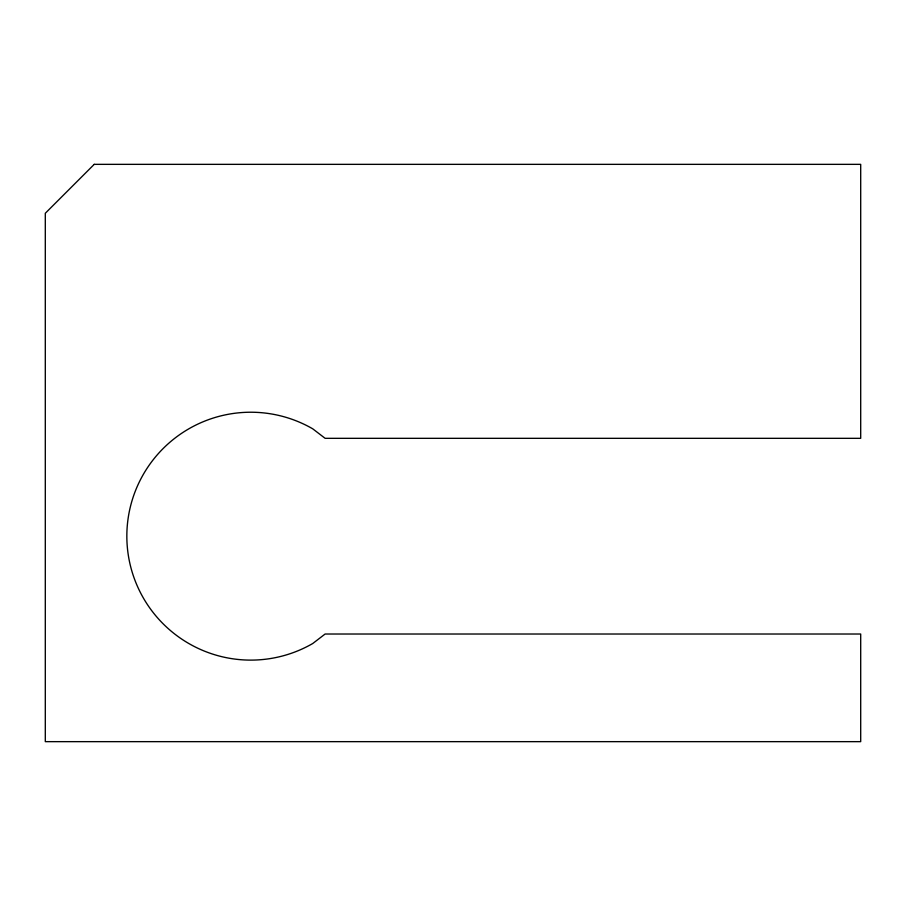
<?xml version="1.0" encoding="UTF-8"?>
<svg xmlns="http://www.w3.org/2000/svg" width="906" height="906" viewBox="0 0 906 906"><rect width="100%" height="100%" fill="white"/><g stroke="black" fill="none" stroke-linecap="round" stroke-linejoin="round"><path stroke-width="1.36" d="M94.224 164.348L45.3 213.272L45.3 741.652L860.7 741.652L860.7 634.019L325.118 634.019L312.751 643.509A123.941 123.941 0 0 1 126.84 536.171A123.941 123.941 0 0 1 312.751 428.832L325.118 438.323L860.7 438.323L860.7 164.348L94.224 164.348"/></g></svg>
